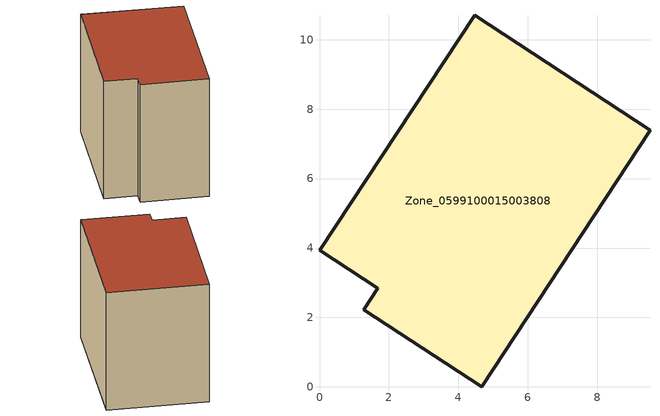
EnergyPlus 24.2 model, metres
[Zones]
Zone_0599100015003808
 floor ground (C_G): 4.47,10.71 9.52,7.39 4.67,0 1.28,2.23 1.68,2.84 0,3.94 z0.81
 wall outside (C_F): 9.52,7.39 4.47,10.71 0,3.94 1.68,2.84 1.28,2.23 4.67,0 9.52,7.39 z0.81:8.54
 roof outside (C_R): 4.67,0 9.52,7.39 4.47,10.71 0,3.94 1.68,2.84 1.28,2.23 z8.54
[BUILDING]
Pand.0599100015003808: North Axis=0; Terrain=City; Loads Convergence Tolerance Value=0.04; Temperature Convergence Tolerance Value=0.4; Solar Distribution=FullExterior; Maximum Number of Warmup Days=25; Minimum Number of Warmup Days=1
[Site:Location]
Rotterdam.The.Hague.AP_ZH_NLD Design_Conditions: Latitude=51.96; Longitude=4.45; Time Zone=1; Elevation=-4.5
[SITE:GROUNDTEMPERATURE:BUILDINGSURFACE]
18, 18, 18, 18, 18, 18, 18, 18, 18, 18, 18, 18
[MATERIAL] Thermal Absorptance=0.9; Solar Absorptance=0.7; Visible Absorptance=0.7
Name | Roughness | Thickness | Conductivity | Density | Specific Heat
G.TI.1965-1974 | MediumSmooth | 0.15 | 0.882353 | 540 | 1210
F.TI.1965-1974 | Rough | 0.3 | 0.697674 | 1920 | 840
R.TI.1965-1974 | MediumRough | 0.2 | 0.232558 | 1500 | 1000
[CONSTRUCTION]
C_G: G.TI.1965-1974
C_F: F.TI.1965-1974
C_R: R.TI.1965-1974
[ZONE]
Zone_0599100015003808: Type=1; Multiplier=1; Ceiling Height=Autocalculate; Volume=Autocalculate; Floor Area=autocalculate; Part of Total Floor Area=Yes
[ZONEINFILTRATION:DESIGNFLOWRATE]
Infil_Zone_0599100015003808: Zone or ZoneList or Space or SpaceList=Zone_0599100015003808; Schedule=AlwaysOn; Design Flow Rate Calculation Method=Flow/Area; Flow Rate per Floor Area=0.003; Constant Term Coefficient=1; Temperature Term Coefficient=0; Velocity Term Coefficient=0; Velocity Squared Term Coefficient=0
[HVACTEMPLATE:ZONE:IDEALLOADSAIRSYSTEM]
Zone_0599100015003808: Maximum Heating Supply Air Temperature=50; Minimum Cooling Supply Air Temperature=13; Maximum Heating Supply Air Humidity Ratio=0.0156; Minimum Cooling Supply Air Humidity Ratio=0.0077; Heating Limit=NoLimit; Cooling Limit=NoLimit; Dehumidification Control Type=ConstantSensibleHeatRatio; Cooling Sensible Heat Ratio=0.7; Dehumidification Setpoint=60; Humidification Control Type=None; Humidification Setpoint=30; Outdoor Air Method=None; Outdoor Air Flow Rate per Person=0.00944; Outdoor Air Flow Rate per Zone Floor Area=0; Outdoor Air Flow Rate per Zone=0; Demand Controlled Ventilation Type=None; Outdoor Air Economizer Type=NoEconomizer; Heat Recovery Type=None; Sensible Heat Recovery Effectiveness=0.7; Latent Heat Recovery Effectiveness=0.65
[ZONECONTROL:THERMOSTAT]
ThermostatControl_Zone_0599100015003808: Zone or ZoneList=Zone_0599100015003808; Control Type Schedule=DualSetpointControlType; Control 1=Thermostat_Zone_0599100015003808; Temperature Difference Between Cutout And Setpoint=0
[THERMOSTATSETPOINT:DUALSETPOINT]
Thermostat_Zone_0599100015003808: Heating Setpoint Temperature Schedule=HeatingSetpoint_Zone_0599100015003808; Cooling Setpoint Temperature Schedule=CoolingSetpoint_Zone_0599100015003808
[SCHEDULE:COMPACT]
HeatingSetpoint_Zone_0599100015003808: Through: 12/31, For: AllDays, Until: 24:00, 21
CoolingSetpoint_Zone_0599100015003808: Through: 12/31, For: AllDays, Until: 24:00, 24
DualSetpointControlType: Through: 12/31, For: AllDays, Until: 24:00, 4
AlwaysOn: Through: 12/31, For: AllDays, Until: 24:00, 1
